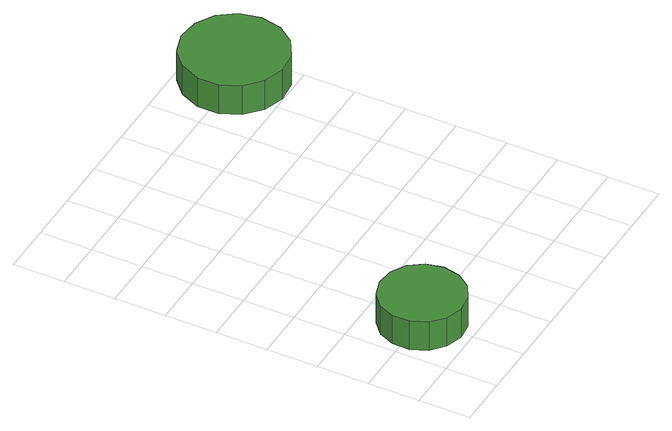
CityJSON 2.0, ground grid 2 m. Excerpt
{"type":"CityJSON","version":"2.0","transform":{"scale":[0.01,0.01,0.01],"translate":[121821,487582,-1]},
"CityObjects":{
"tree1":{"type":"SolitaryVegetationObject","attributes":{"function":"something"},"geometry":[{"type":"MultiSurface","lod":"1","boundaries":[[[0,1,2,3,4,5,6,7,8,9,10,11,12,13,14]],[[15,16,17,18,19,20,21,22,23,24,25,26,27,28,29]],[[0,29,28,1]],[[1,28,27,2]],[[2,27,26,3]],[[3,26,25,4]],[[4,25,24,5]],[[5,24,23,6]],[[6,23,22,7]],[[7,22,21,8]],[[8,21,20,9]],[[9,20,19,10]],[[10,19,18,11]],[[11,18,17,12]],[[12,17,16,13]],[[13,16,15,14]],[[14,15,29,0]]]}]},
"tree2":{"type":"SolitaryVegetationObject","attributes":{"function":"something"},"geometry":[{"type":"MultiSurface","lod":"1","boundaries":[[[30,31,32,33,34,35,36,37,38,39,40,41,42,43,44]],[[45,46,47,48,49,50,51,52,53,54,55,56,57,58,59]],[[30,59,58,31]],[[31,58,57,32]],[[32,57,56,33]],[[33,56,55,34]],[[34,55,54,35]],[[35,54,53,36]],[[36,53,52,37]],[[37,52,51,38]],[[38,51,50,39]],[[39,50,49,40]],[[40,49,48,41]],[[41,48,47,42]],[[42,47,46,43]],[[43,46,45,44]],[[44,45,59,30]]]}]}
},
"vertices":[
[356,198,184],[342,263,184],[303,318,184],[245,351,184],[178,358,184],[114,338,184],[64,293,184],[37,231,184],[37,164,184],[64,102,184],[114,57,184],[178,37,184],[245,44,184],[303,77,184],[342,132,184],[342,132,57],[303,77,57],[245,44,57],[178,37,57],[114,57,57],[64,102,57],[37,164,57],[37,231,57],[64,293,57],[114,338,57],[178,358,57],[245,351,57],[303,318,57],[342,263,57],[356,198,57],
[1187,1361,265],[1170,1443,265],[1121,1510,265],[1048,1552,265],[965,1561,265],[885,1535,265],[823,1479,265],[788,1402,265],[788,1319,265],[823,1242,265],[885,1186,265],[965,1160,265],[1048,1169,265],[1121,1211,265],[1170,1278,265],[1170,1278,136],[1121,1211,136],[1048,1169,136],[965,1160,136],[885,1186,136],[823,1242,136],[788,1319,136],[788,1402,136],[823,1479,136],[885,1535,136],[965,1561,136],[1048,1552,136],[1121,1510,136],[1170,1443,136],[1187,1361,136]
]}
